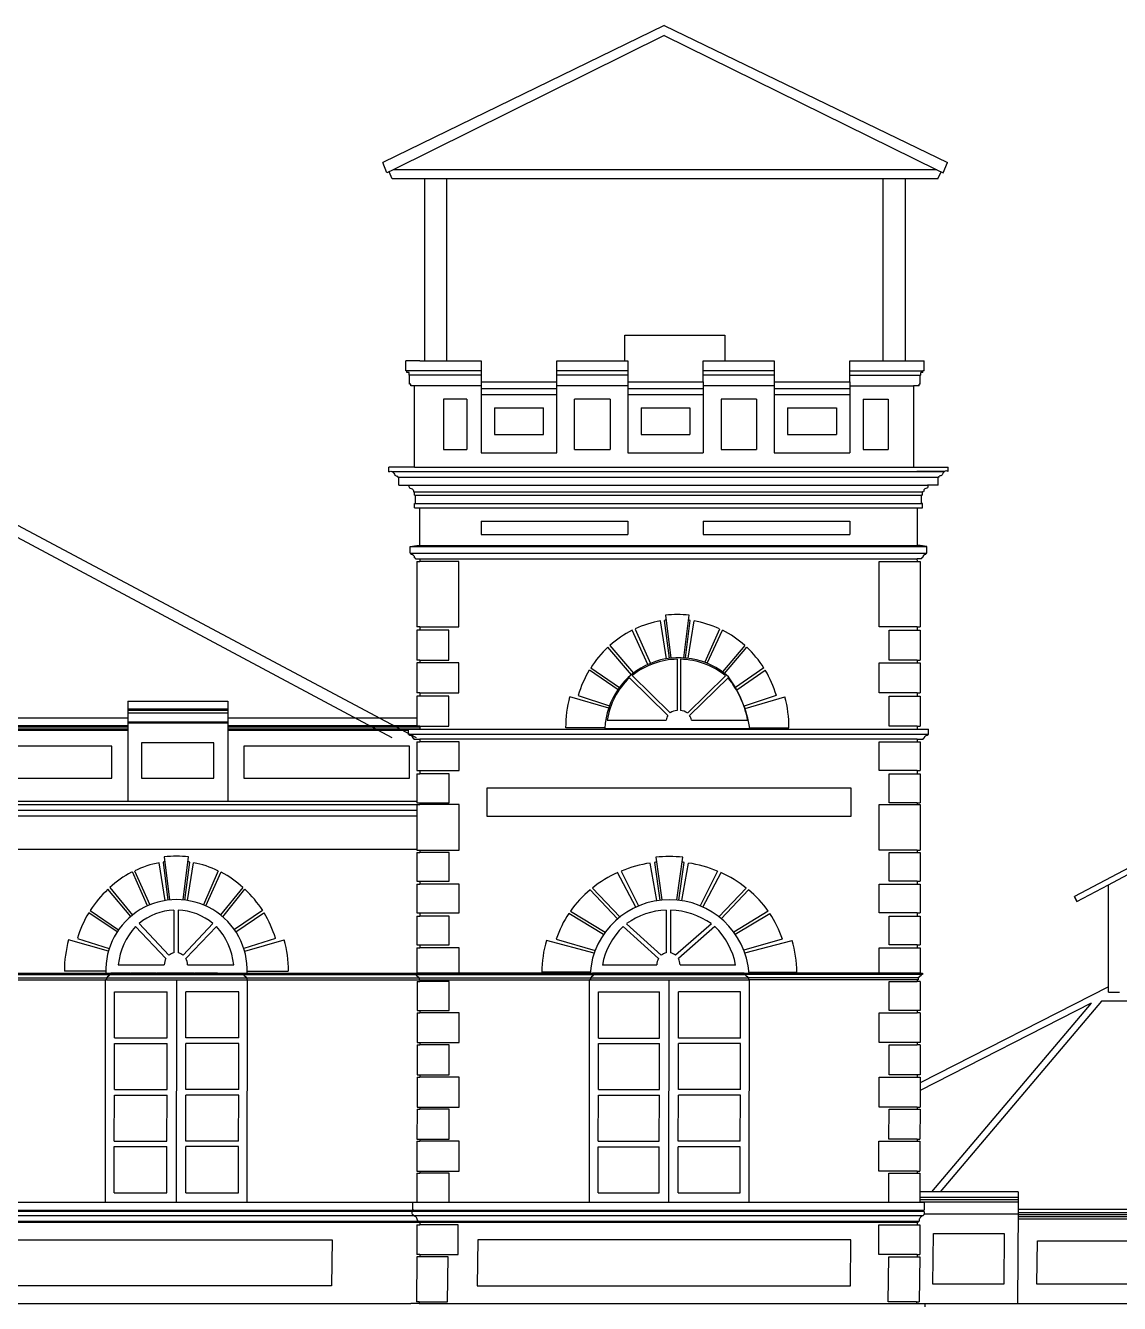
# Model space of a CAD drawing. Extents: x -43 to 90, y 6 to 81.
# Drawn here: x 61.52 to 71.37, y 67.62 to 79.13 of the extents above; entities that cross this region are included whole.
import ezdxf

# ---------------------------------------------------------------- set-up
doc = ezdxf.new("R2010")
doc.units = 0
doc.header["$LTSCALE"] = 0.1
doc.header["$MEASUREMENT"] = 0
doc.layers.add('visto', color=9, linetype='CONTINUOUS')

msp = doc.modelspace()

# ---------------------------------------------------------------- linework, layer by layer
at = {"layer": 'visto'}
for p, q in [((67.272, 79.134), (64.737, 77.9)), ((67.272, 79.134), (69.822, 77.9)), ((67.272, 79.045), (64.831, 77.834)), ((67.272, 79.045), (69.727, 77.834)), ((64.774, 77.808), (64.737, 77.9)), ((64.831, 77.834), (64.774, 77.808)), ((69.727, 77.834), (64.831, 77.834)), ((69.727, 77.834), (69.785, 77.808)), ((69.785, 77.808), (69.822, 77.9)), ((64.822, 77.754), (64.794, 77.817)), ((69.736, 77.754), (64.822, 77.754)), ((65.113, 77.754), (65.113, 76.114)), ((65.313, 76.114), (65.313, 77.754)), ((69.244, 76.114), (69.244, 77.754)), ((69.444, 76.114), (69.444, 77.754)), ((69.736, 77.754), (69.765, 77.817)), ((66.917, 76.114), (66.917, 76.346)), ((66.917, 76.346), (67.816, 76.346)), ((67.816, 76.346), (67.816, 76.114)), ((64.943, 76.024), (64.943, 76.114)), ((65.071, 76.114), (64.943, 76.114)), ((65.071, 76.114), (65.623, 76.114)), ((65.623, 76.114), (65.623, 75.924)), ((66.303, 75.924), (66.303, 76.114)), ((66.303, 76.114), (66.943, 76.114)), ((66.943, 76.114), (66.943, 75.924)), ((67.623, 75.924), (67.623, 76.114)), ((67.623, 76.114), (68.263, 76.114)), ((68.263, 76.114), (68.263, 75.924)), ((68.943, 75.924), (68.943, 76.114)), ((68.943, 76.114), (69.523, 76.114)), ((69.523, 76.114), (69.612, 76.114)), ((69.612, 76.024), (69.612, 76.114)), ((64.953, 76.024), (64.943, 76.024)), ((64.953, 76.009), (64.953, 76.024)), ((65.623, 76.024), (64.953, 76.024)), ((64.973, 76.009), (64.953, 76.009)), ((64.973, 75.984), (64.973, 76.009)), ((66.943, 76.024), (66.303, 76.024)), ((68.263, 76.024), (67.623, 76.024)), ((68.943, 76.024), (69.602, 76.024)), ((69.582, 75.984), (69.582, 76.009)), ((69.602, 76.009), (69.582, 76.009)), ((69.602, 76.009), (69.602, 76.024)), ((69.612, 76.024), (69.602, 76.024)), ((64.978, 75.984), (64.973, 75.984)), ((64.978, 75.904), (64.978, 75.984)), ((65.623, 75.984), (64.978, 75.984)), ((64.988, 75.904), (64.978, 75.904)), ((64.988, 75.889), (64.988, 75.904)), ((65.021, 75.889), (64.988, 75.889)), ((65.623, 75.889), (65.021, 75.889)), ((65.623, 75.924), (65.623, 75.284)), ((65.623, 75.924), (66.303, 75.924)), ((66.943, 75.984), (66.303, 75.984)), ((66.303, 75.284), (66.303, 75.924)), ((66.943, 75.889), (66.303, 75.889)), ((66.943, 75.924), (66.943, 75.284)), ((66.943, 75.924), (67.623, 75.924)), ((68.263, 75.984), (67.623, 75.984)), ((67.623, 75.924), (67.623, 75.284)), ((68.263, 75.889), (67.623, 75.889)), ((68.263, 75.924), (68.943, 75.924)), ((68.263, 75.924), (68.263, 75.284)), ((68.943, 75.984), (69.577, 75.984)), ((68.943, 75.924), (68.943, 75.284)), ((68.943, 75.889), (69.518, 75.889)), ((69.567, 75.889), (69.518, 75.889)), ((69.567, 75.889), (69.567, 75.904)), ((69.577, 75.904), (69.567, 75.904)), ((69.577, 75.904), (69.577, 75.984)), ((69.582, 75.984), (69.577, 75.984)), ((65.493, 75.769), (65.284, 75.769)), ((65.284, 75.769), (65.284, 75.314)), ((65.493, 75.769), (65.493, 75.314)), ((65.623, 75.864), (66.303, 75.864)), ((65.623, 75.809), (66.303, 75.809)), ((66.463, 75.314), (66.463, 75.769)), ((66.783, 75.769), (66.463, 75.769)), ((66.783, 75.769), (66.783, 75.314)), ((66.943, 75.864), (67.623, 75.864)), ((66.943, 75.809), (67.623, 75.809)), ((68.103, 75.769), (67.783, 75.769)), ((67.783, 75.769), (67.783, 75.314)), ((68.103, 75.769), (68.103, 75.314)), ((68.263, 75.864), (68.943, 75.864)), ((68.263, 75.809), (68.943, 75.809)), ((69.063, 75.769), (69.287, 75.769)), ((69.063, 75.769), (69.063, 75.314)), ((69.287, 75.769), (69.287, 75.314)), ((65.743, 75.689), (65.743, 75.449)), ((65.743, 75.689), (66.183, 75.689)), ((66.183, 75.449), (66.183, 75.689)), ((67.063, 75.689), (67.063, 75.449)), ((67.063, 75.689), (67.503, 75.689)), ((67.503, 75.689), (67.503, 75.449)), ((68.383, 75.689), (68.383, 75.449)), ((68.383, 75.689), (68.823, 75.689)), ((68.823, 75.689), (68.823, 75.449)), ((65.743, 75.449), (66.183, 75.449)), ((67.063, 75.449), (67.503, 75.449)), ((68.383, 75.449), (68.823, 75.449)), ((65.284, 75.314), (65.493, 75.314)), ((66.463, 75.314), (66.783, 75.314)), ((67.783, 75.314), (68.103, 75.314)), ((69.063, 75.314), (69.287, 75.314)), ((65.623, 75.284), (66.303, 75.284)), ((66.943, 75.284), (67.623, 75.284)), ((68.263, 75.284), (68.943, 75.284)), ((60.609, 75.078), (65.038, 72.72)), ((65.021, 75.156), (64.791, 75.156)), ((64.822, 75.116), (69.795, 75.116)), ((65.021, 75.156), (69.518, 75.156)), ((69.518, 75.156), (69.828, 75.156)), ((69.795, 75.116), (69.548, 75.116)), ((60.609, 74.966), (64.818, 72.72)), ((64.871, 75.064), (64.881, 75.064)), ((64.881, 75.064), (69.738, 75.064)), ((64.881, 74.994), (64.978, 74.994)), ((64.978, 74.994), (69.642, 74.994)), ((69.738, 74.994), (69.642, 74.994)), ((69.748, 75.064), (69.738, 75.064)), ((65.012, 74.934), (65.022, 74.934)), ((65.022, 74.934), (69.598, 74.934)), ((65.022, 74.904), (65.032, 74.904)), ((65.032, 74.904), (69.588, 74.904)), ((69.598, 74.904), (69.588, 74.904)), ((69.608, 74.934), (69.598, 74.934)), ((65.022, 74.829), (65.032, 74.829)), ((65.022, 74.789), (65.071, 74.789)), ((65.032, 74.829), (69.588, 74.829)), ((65.071, 74.789), (69.549, 74.789)), ((69.549, 74.789), (69.598, 74.789)), ((69.598, 74.829), (69.588, 74.829)), ((65.623, 74.669), (66.943, 74.669)), ((65.623, 74.669), (65.623, 74.549)), ((66.943, 74.669), (66.943, 74.549)), ((67.623, 74.669), (68.943, 74.669)), ((67.623, 74.669), (67.623, 74.549)), ((68.943, 74.669), (68.943, 74.549)), ((65.623, 74.549), (66.943, 74.549)), ((67.623, 74.549), (68.943, 74.549)), ((64.982, 74.439), (65.042, 74.449)), ((64.982, 74.439), (69.637, 74.439)), ((65.042, 74.449), (65.071, 74.449)), ((65.071, 74.449), (69.549, 74.449)), ((69.577, 74.449), (69.549, 74.449)), ((69.637, 74.439), (69.577, 74.449)), ((64.982, 74.379), (64.992, 74.379)), ((64.992, 74.379), (69.637, 74.379)), ((65.032, 74.329), (65.071, 74.329)), ((65.043, 74.304), (65.043, 73.717)), ((65.043, 74.304), (65.071, 74.304)), ((65.071, 74.329), (65.071, 74.304)), ((65.071, 74.329), (69.549, 74.329)), ((65.422, 74.304), (65.071, 74.304)), ((65.422, 73.717), (65.422, 74.304)), ((69.206, 73.717), (69.206, 74.304)), ((69.206, 74.304), (69.549, 74.304)), ((69.587, 74.329), (69.549, 74.329)), ((69.549, 74.304), (69.576, 74.304)), ((69.576, 74.304), (69.576, 73.717)), ((67.283, 73.821), (67.331, 73.434)), ((67.448, 73.437), (67.496, 73.821)), ((65.071, 73.717), (65.043, 73.717)), ((65.071, 73.717), (65.071, 73.687)), ((65.071, 73.717), (65.422, 73.717)), ((67.01, 73.697), (67.147, 73.387)), ((67.292, 73.429), (67.238, 73.77)), ((67.272, 73.775), (67.315, 73.433)), ((67.464, 73.436), (67.506, 73.775)), ((67.487, 73.433), (67.54, 73.77)), ((67.769, 73.697), (67.636, 73.397)), ((69.549, 73.717), (69.206, 73.717)), ((69.549, 73.717), (69.576, 73.717)), ((65.043, 73.687), (65.043, 73.417)), ((65.071, 73.687), (65.043, 73.687)), ((65.332, 73.687), (65.071, 73.687)), ((65.332, 73.417), (65.332, 73.687)), ((67.125, 73.378), (66.981, 73.687)), ((67.658, 73.388), (67.797, 73.687)), ((69.296, 73.417), (69.296, 73.687)), ((69.296, 73.687), (69.549, 73.687)), ((69.549, 73.687), (69.576, 73.687)), ((69.576, 73.687), (69.576, 73.417)), ((66.975, 73.283), (66.764, 73.534)), ((66.782, 73.549), (66.994, 73.298)), ((67.996, 73.549), (67.795, 73.311)), ((67.815, 73.296), (68.014, 73.534)), ((65.071, 73.417), (65.043, 73.417)), ((65.043, 73.392), (65.043, 73.122)), ((65.071, 73.392), (65.043, 73.392)), ((65.071, 73.417), (65.071, 73.392)), ((65.071, 73.417), (65.332, 73.417)), ((65.422, 73.392), (65.071, 73.392)), ((65.422, 73.122), (65.422, 73.392)), ((66.609, 73.346), (66.868, 73.169)), ((67.388, 73.425), (67.387, 72.964)), ((67.418, 73.425), (67.417, 72.964)), ((68.169, 73.346), (67.913, 73.171)), ((69.206, 73.122), (69.206, 73.392)), ((69.206, 73.392), (69.549, 73.392)), ((69.549, 73.417), (69.296, 73.417)), ((69.549, 73.417), (69.576, 73.417)), ((69.549, 73.392), (69.576, 73.392)), ((69.576, 73.392), (69.576, 73.122)), ((66.855, 73.15), (66.597, 73.325)), ((66.958, 73.258), (67.305, 72.918)), ((66.982, 73.277), (67.325, 72.941)), ((67.824, 73.276), (67.48, 72.94)), ((67.847, 73.257), (67.5, 72.918)), ((67.924, 73.15), (68.182, 73.325)), ((74.702, 73.265), (70.966, 71.287)), ((65.071, 73.122), (65.043, 73.122)), ((65.071, 73.122), (65.071, 73.092)), ((65.071, 73.122), (65.422, 73.122)), ((69.549, 73.122), (69.206, 73.122)), ((69.549, 73.122), (69.576, 73.122)), ((71.272, 71.393), (74.702, 73.214)), ((62.439, 73.047), (63.339, 73.047)), ((62.439, 73.047), (62.439, 72.897)), ((63.339, 73.047), (63.339, 72.897)), ((65.043, 73.092), (65.043, 72.822)), ((65.071, 73.092), (65.043, 73.092)), ((65.332, 73.092), (65.071, 73.092)), ((65.332, 72.822), (65.332, 73.092)), ((66.771, 72.983), (66.42, 73.087)), ((66.497, 73.099), (66.779, 73.006)), ((68.281, 73.099), (67.991, 73.003)), ((67.999, 72.98), (68.359, 73.087)), ((69.296, 72.822), (69.296, 73.092)), ((69.296, 73.092), (69.549, 73.092)), ((69.549, 73.092), (69.576, 73.092)), ((69.576, 73.092), (69.576, 72.822)), ((60.831, 72.897), (62.439, 72.897)), ((62.439, 72.977), (63.339, 72.977)), ((62.439, 72.967), (63.339, 72.967)), ((62.439, 72.942), (63.339, 72.942)), ((62.439, 72.897), (62.439, 72.142)), ((62.439, 72.897), (62.439, 72.142)), ((63.339, 72.897), (65.043, 72.897)), ((63.339, 72.897), (63.339, 72.142)), ((60.831, 72.827), (62.439, 72.827)), ((60.831, 72.817), (62.439, 72.817)), ((60.831, 72.797), (62.439, 72.797)), ((60.831, 72.787), (62.439, 72.787)), ((62.439, 72.862), (63.339, 72.862)), ((62.439, 72.852), (63.339, 72.852)), ((63.339, 72.827), (65.043, 72.827)), ((63.339, 72.817), (65.071, 72.817)), ((63.339, 72.797), (65.071, 72.797)), ((63.339, 72.787), (64.967, 72.787)), ((64.967, 72.796), (65.071, 72.796)), ((65.071, 72.822), (65.043, 72.822)), ((65.071, 72.822), (65.071, 72.796)), ((65.071, 72.822), (65.332, 72.822)), ((65.071, 72.796), (69.549, 72.796)), ((66.738, 72.807), (66.384, 72.807)), ((66.737, 72.801), (68.044, 72.801)), ((66.756, 72.876), (67.288, 72.875)), ((67.516, 72.875), (68.023, 72.875)), ((68.043, 72.807), (68.395, 72.807)), ((69.549, 72.822), (69.296, 72.822)), ((69.549, 72.822), (69.576, 72.822)), ((69.549, 72.796), (69.653, 72.796)), ((69.643, 72.748), (64.967, 72.748)), ((65.017, 72.705), (65.071, 72.705)), ((65.044, 72.681), (65.044, 72.421)), ((65.044, 72.681), (65.071, 72.681)), ((65.071, 72.705), (65.071, 72.681)), ((69.549, 72.705), (65.071, 72.705)), ((65.423, 72.681), (65.071, 72.681)), ((65.423, 72.421), (65.423, 72.681)), ((69.549, 72.705), (69.603, 72.705)), ((69.549, 72.681), (69.576, 72.681)), ((69.643, 72.748), (69.653, 72.748)), ((65.044, 72.421), (65.071, 72.421)), ((65.044, 72.391), (65.044, 72.131)), ((65.044, 72.391), (65.071, 72.391)), ((65.071, 72.421), (65.071, 72.391)), ((65.071, 72.421), (65.423, 72.421)), ((65.333, 72.391), (65.071, 72.391)), ((65.333, 72.131), (65.333, 72.391)), ((69.551, 72.421), (69.551, 72.391)), ((69.551, 72.421), (69.576, 72.421)), ((69.551, 72.391), (69.576, 72.391)), ((65.044, 72.142), (50.532, 72.142)), ((65.044, 72.112), (50.532, 72.112)), ((65.044, 72.131), (65.071, 72.131)), ((65.044, 72.116), (65.044, 71.704)), ((65.044, 72.116), (65.071, 72.116)), ((65.071, 72.131), (65.071, 72.116)), ((65.071, 72.131), (65.333, 72.131)), ((65.423, 72.116), (65.071, 72.116)), ((65.423, 71.704), (65.423, 72.116)), ((69.551, 72.131), (69.551, 72.116)), ((69.551, 72.131), (69.576, 72.131)), ((69.551, 72.116), (69.576, 72.116)), ((65.044, 72.062), (50.532, 72.062)), ((65.044, 72.012), (50.532, 72.012)), ((65.044, 71.71), (50.532, 71.71)), ((62.767, 71.643), (62.816, 71.256)), ((62.937, 71.257), (62.986, 71.643)), ((65.044, 71.704), (65.071, 71.704)), ((65.044, 71.684), (65.044, 71.424)), ((65.044, 71.684), (65.071, 71.684)), ((65.071, 71.704), (65.071, 71.684)), ((65.071, 71.704), (65.423, 71.704)), ((65.333, 71.684), (65.071, 71.684)), ((65.333, 71.424), (65.333, 71.684)), ((67.196, 71.641), (67.25, 71.256)), ((67.385, 71.256), (67.439, 71.641)), ((69.551, 71.704), (69.551, 71.684)), ((69.551, 71.704), (69.576, 71.704)), ((69.551, 71.684), (69.576, 71.684)), ((62.616, 71.203), (62.482, 71.508)), ((62.501, 71.518), (62.638, 71.212)), ((62.775, 71.251), (62.721, 71.591)), ((62.757, 71.597), (62.8, 71.255)), ((62.954, 71.255), (62.997, 71.597)), ((62.978, 71.252), (63.032, 71.591)), ((63.252, 71.518), (63.12, 71.212)), ((63.142, 71.202), (63.281, 71.508)), ((67.015, 71.191), (66.851, 71.504)), ((66.884, 71.514), (67.039, 71.202)), ((67.204, 71.25), (67.145, 71.588)), ((67.184, 71.594), (67.231, 71.254)), ((67.403, 71.254), (67.45, 71.594)), ((67.43, 71.25), (67.489, 71.588)), ((67.75, 71.514), (67.596, 71.203)), ((67.62, 71.192), (67.783, 71.504)), ((65.044, 71.424), (65.071, 71.424)), ((65.044, 71.399), (65.044, 71.139)), ((65.044, 71.399), (65.071, 71.399)), ((65.071, 71.424), (65.071, 71.399)), ((65.071, 71.424), (65.333, 71.424)), ((65.423, 71.399), (65.071, 71.399)), ((65.423, 71.139), (65.423, 71.399)), ((69.551, 71.424), (69.551, 71.399)), ((69.551, 71.424), (69.576, 71.424)), ((69.551, 71.399), (69.576, 71.399)), ((70.987, 71.242), (71.272, 71.393)), ((71.272, 70.424), (71.272, 71.393)), ((62.466, 71.108), (62.259, 71.352)), ((62.277, 71.368), (62.48, 71.12)), ((63.476, 71.368), (63.274, 71.121)), ((63.294, 71.105), (63.494, 71.352)), ((66.85, 71.085), (66.604, 71.348)), ((66.624, 71.363), (66.871, 71.103)), ((68.01, 71.363), (67.764, 71.104)), ((67.785, 71.087), (68.03, 71.348)), ((70.987, 71.242), (70.966, 71.287)), ((70.966, 71.287), (70.987, 71.242)), ((70.966, 71.287), (70.987, 71.242)), ((62.1, 71.161), (62.356, 70.988)), ((62.853, 71.164), (62.853, 70.778)), ((62.893, 71.164), (62.893, 70.778)), ((63.653, 71.161), (63.399, 70.989)), ((66.427, 71.156), (66.739, 70.965)), ((67.289, 71.164), (67.289, 70.778)), ((67.329, 71.164), (67.329, 70.778)), ((68.207, 71.156), (67.897, 70.966)), ((62.343, 70.968), (62.087, 71.14)), ((62.541, 71.043), (62.81, 70.759)), ((63.205, 71.043), (62.937, 70.759)), ((63.412, 70.97), (63.666, 71.14)), ((65.044, 71.139), (65.071, 71.139)), ((65.044, 71.11), (65.044, 70.85)), ((65.044, 71.11), (65.071, 71.11)), ((65.071, 71.139), (65.071, 71.11)), ((65.071, 71.139), (65.423, 71.139)), ((65.333, 71.11), (65.071, 71.11)), ((65.333, 70.85), (65.333, 71.11)), ((66.725, 70.945), (66.413, 71.135)), ((66.932, 71.042), (67.245, 70.758)), ((67.696, 71.042), (67.372, 70.758)), ((67.911, 70.947), (68.222, 71.135)), ((69.551, 71.139), (69.551, 71.11)), ((69.551, 71.139), (69.576, 71.139)), ((69.551, 71.11), (69.576, 71.11)), ((62.509, 71.018), (62.783, 70.729)), ((63.237, 71.018), (62.963, 70.729)), ((66.9, 71.017), (67.219, 70.728)), ((67.727, 71.017), (67.399, 70.728)), ((62.264, 70.793), (61.905, 70.898)), ((61.985, 70.91), (62.272, 70.817)), ((63.769, 70.91), (63.484, 70.818)), ((63.492, 70.794), (63.848, 70.898)), ((65.044, 70.85), (65.071, 70.85)), ((65.044, 70.825), (65.044, 70.595)), ((65.044, 70.825), (65.071, 70.825)), ((65.071, 70.85), (65.071, 70.825)), ((65.071, 70.85), (65.333, 70.85)), ((65.423, 70.825), (65.071, 70.825)), ((65.423, 70.595), (65.423, 70.825)), ((66.64, 70.777), (66.211, 70.892)), ((66.299, 70.904), (66.649, 70.801)), ((68.335, 70.904), (67.988, 70.802)), ((67.997, 70.778), (68.424, 70.892)), ((69.206, 70.595), (69.206, 70.825)), ((69.206, 70.825), (69.551, 70.825)), ((69.551, 70.85), (69.551, 70.825)), ((69.551, 70.85), (69.576, 70.85)), ((69.551, 70.825), (69.576, 70.825)), ((69.576, 70.825), (69.576, 70.595)), ((60.912, 70.583), (62.274, 70.583)), ((60.944, 70.595), (62.242, 70.595)), ((62.241, 70.614), (61.868, 70.614)), ((62.242, 70.595), (62.286, 70.595)), ((62.459, 70.595), (62.286, 70.595)), ((62.286, 70.595), (63.515, 70.595)), ((62.286, 70.583), (63.471, 70.583)), ((62.353, 70.67), (62.768, 70.67)), ((62.694, 70.595), (62.466, 70.595)), ((63.04, 70.595), (62.701, 70.595)), ((62.978, 70.67), (63.393, 70.67)), ((63.246, 70.595), (63.047, 70.595)), ((63.483, 70.583), (65.024, 70.583)), ((63.515, 70.614), (63.885, 70.614)), ((63.515, 70.595), (65.024, 70.595)), ((65.024, 70.595), (65.044, 70.595)), ((65.036, 70.583), (66.634, 70.583)), ((65.044, 70.595), (65.423, 70.595)), ((66.602, 70.595), (65.044, 70.595)), ((65.044, 70.595), (66.602, 70.595)), ((66.602, 70.595), (65.071, 70.595)), ((65.334, 70.595), (66.602, 70.595)), ((66.603, 70.606), (66.169, 70.606)), ((66.602, 70.595), (66.602, 70.595)), ((66.602, 70.595), (68.035, 70.595)), ((67.991, 70.595), (66.624, 70.595)), ((66.839, 70.595), (66.624, 70.595)), ((66.624, 70.595), (67.991, 70.595)), ((66.624, 70.595), (66.624, 70.595)), ((66.624, 70.595), (66.646, 70.595)), ((66.646, 70.583), (67.991, 70.583)), ((66.714, 70.67), (67.204, 70.67)), ((67.129, 70.595), (66.846, 70.595)), ((67.476, 70.595), (67.136, 70.595)), ((67.414, 70.67), (67.914, 70.67)), ((67.737, 70.595), (67.483, 70.595)), ((67.991, 70.595), (67.744, 70.595)), ((69.586, 70.583), (68.003, 70.583)), ((68.034, 70.606), (68.465, 70.606)), ((69.576, 70.595), (68.035, 70.595)), ((68.077, 70.595), (68.035, 70.595)), ((68.035, 70.595), (69.556, 70.595)), ((68.035, 70.595), (69.576, 70.595)), ((69.576, 70.595), (69.206, 70.595)), ((69.576, 70.595), (69.598, 70.595)), ((60.94, 70.555), (62.239, 70.555)), ((60.947, 70.535), (62.239, 70.535)), ((62.237, 68.533), (62.239, 70.535)), ((62.239, 70.555), (63.504, 70.555)), ((62.246, 70.535), (63.518, 70.535)), ((62.878, 70.535), (62.876, 68.533)), ((63.511, 70.555), (65.057, 70.555)), ((63.515, 68.533), (63.518, 70.535)), ((63.518, 70.535), (65.064, 70.535)), ((65.047, 70.52), (65.047, 70.26)), ((65.047, 70.52), (65.071, 70.52)), ((65.064, 70.555), (66.613, 70.555)), ((65.071, 70.535), (65.064, 70.535)), ((65.071, 70.535), (65.071, 70.52)), ((65.071, 70.535), (65.071, 70.535)), ((65.071, 70.535), (66.599, 70.535)), ((65.071, 70.535), (66.606, 70.535)), ((65.335, 70.52), (65.071, 70.52)), ((65.335, 70.26), (65.335, 70.52)), ((66.497, 70.535), (66.606, 70.535)), ((66.597, 68.532), (66.599, 70.535)), ((66.599, 70.555), (68.024, 70.555)), ((66.599, 70.535), (68.038, 70.535)), ((67.314, 70.535), (67.311, 68.532)), ((69.558, 70.555), (68.031, 70.555)), ((68.036, 68.532), (68.038, 70.535)), ((69.551, 70.535), (68.038, 70.535)), ((69.296, 70.26), (69.296, 70.52)), ((69.296, 70.52), (69.551, 70.52)), ((69.551, 70.535), (69.551, 70.52)), ((69.576, 70.52), (69.551, 70.52)), ((69.576, 70.52), (69.576, 70.26)), ((71.272, 70.472), (69.576, 69.608)), ((62.319, 70.013), (62.319, 70.428)), ((62.319, 70.428), (62.793, 70.428)), ((62.793, 70.013), (62.793, 70.428)), ((62.963, 70.013), (62.963, 70.428)), ((63.438, 70.428), (62.963, 70.428)), ((63.438, 70.013), (63.438, 70.428)), ((66.679, 70.012), (66.679, 70.427)), ((66.679, 70.427), (67.229, 70.427)), ((67.229, 70.012), (67.229, 70.427)), ((67.399, 70.012), (67.399, 70.427)), ((67.958, 70.427), (67.399, 70.427)), ((67.958, 70.012), (67.958, 70.427)), ((71.272, 70.424), (71.372, 70.424)), ((71.272, 70.424), (71.372, 70.424)), ((65.047, 70.26), (65.071, 70.26)), ((65.047, 70.24), (65.047, 69.97)), ((65.047, 70.24), (65.071, 70.24)), ((65.071, 70.26), (65.071, 70.24)), ((65.071, 70.26), (65.335, 70.26)), ((65.425, 70.24), (65.071, 70.24)), ((65.425, 69.97), (65.425, 70.24)), ((69.206, 69.97), (69.206, 70.24)), ((69.206, 70.24), (69.551, 70.24)), ((69.551, 70.26), (69.296, 70.26)), ((69.551, 70.26), (69.551, 70.24)), ((69.576, 70.26), (69.551, 70.26)), ((69.576, 70.24), (69.551, 70.24)), ((71.118, 70.327), (69.576, 69.54)), ((69.576, 70.24), (69.576, 69.97)), ((71.118, 70.327), (69.679, 68.625)), ((71.211, 70.344), (69.757, 68.625)), ((78.48, 70.344), (71.211, 70.344)), ((62.319, 70.013), (62.793, 70.013)), ((63.438, 70.013), (62.963, 70.013)), ((66.679, 70.012), (67.229, 70.012)), ((67.958, 70.012), (67.399, 70.012)), ((62.319, 69.548), (62.319, 69.963)), ((62.319, 69.963), (62.793, 69.963)), ((62.793, 69.548), (62.793, 69.963)), ((62.963, 69.548), (62.963, 69.963)), ((63.438, 69.963), (62.963, 69.963)), ((63.438, 69.548), (63.438, 69.963)), ((65.047, 69.97), (65.071, 69.97)), ((65.047, 69.95), (65.047, 69.68)), ((65.047, 69.95), (65.071, 69.95)), ((65.071, 69.97), (65.071, 69.95)), ((65.071, 69.97), (65.425, 69.97)), ((65.335, 69.95), (65.071, 69.95)), ((65.335, 69.68), (65.335, 69.95)), ((66.679, 69.547), (66.679, 69.962)), ((66.679, 69.962), (67.229, 69.962)), ((67.229, 69.547), (67.229, 69.962)), ((67.399, 69.547), (67.399, 69.962)), ((67.958, 69.962), (67.399, 69.962)), ((67.958, 69.547), (67.958, 69.962)), ((69.551, 69.97), (69.206, 69.97)), ((69.296, 69.68), (69.296, 69.95)), ((69.296, 69.95), (69.551, 69.95)), ((69.551, 69.97), (69.551, 69.95)), ((69.576, 69.97), (69.551, 69.97)), ((69.576, 69.95), (69.551, 69.95)), ((69.576, 69.95), (69.576, 69.68)), ((65.047, 69.68), (65.071, 69.68)), ((65.047, 69.66), (65.047, 69.39)), ((65.047, 69.66), (65.071, 69.66)), ((65.071, 69.68), (65.071, 69.66)), ((65.071, 69.68), (65.335, 69.68)), ((65.425, 69.66), (65.071, 69.66)), ((65.425, 69.39), (65.425, 69.66)), ((69.206, 69.39), (69.206, 69.66)), ((69.206, 69.66), (69.551, 69.66)), ((69.551, 69.68), (69.296, 69.68)), ((69.551, 69.68), (69.551, 69.66)), ((69.576, 69.68), (69.551, 69.68)), ((69.551, 69.66), (69.576, 69.66)), ((69.576, 69.66), (69.576, 69.39)), ((62.319, 69.548), (62.793, 69.548)), ((63.438, 69.548), (62.963, 69.548)), ((66.679, 69.547), (67.229, 69.547)), ((67.958, 69.547), (67.399, 69.547)), ((62.317, 69.083), (62.319, 69.498)), ((62.319, 69.498), (62.793, 69.498)), ((62.791, 69.083), (62.793, 69.498)), ((62.961, 69.083), (62.963, 69.498)), ((63.438, 69.498), (62.963, 69.498)), ((63.435, 69.083), (63.438, 69.498)), ((66.677, 69.082), (66.679, 69.497)), ((66.679, 69.497), (67.229, 69.497)), ((67.226, 69.082), (67.229, 69.497)), ((67.396, 69.082), (67.399, 69.497)), ((67.958, 69.497), (67.399, 69.497)), ((67.956, 69.082), (67.958, 69.497)), ((65.047, 69.37), (65.044, 69.1)), ((65.047, 69.39), (65.071, 69.39)), ((65.047, 69.37), (65.071, 69.37)), ((65.071, 69.39), (65.071, 69.37)), ((65.071, 69.39), (65.425, 69.39)), ((65.335, 69.37), (65.071, 69.37)), ((65.333, 69.1), (65.335, 69.37)), ((69.551, 69.39), (69.206, 69.39)), ((69.293, 69.1), (69.296, 69.37)), ((69.296, 69.37), (69.551, 69.37)), ((69.551, 69.39), (69.551, 69.37)), ((69.551, 69.39), (69.576, 69.39)), ((69.551, 69.37), (69.576, 69.37)), ((69.576, 69.37), (69.573, 69.1)), ((65.044, 69.1), (65.069, 69.1)), ((65.069, 69.1), (65.333, 69.1)), ((65.069, 69.1), (65.069, 69.082)), ((69.549, 69.1), (69.293, 69.1)), ((69.549, 69.1), (69.549, 69.082)), ((69.549, 69.1), (69.573, 69.1)), ((62.317, 69.083), (62.791, 69.083)), ((62.317, 69.033), (62.791, 69.033)), ((62.317, 68.618), (62.317, 69.033)), ((62.791, 68.618), (62.791, 69.033)), ((63.435, 69.083), (62.961, 69.083)), ((63.435, 69.033), (62.961, 69.033)), ((62.961, 68.618), (62.961, 69.033)), ((63.435, 68.618), (63.435, 69.033)), ((65.044, 69.082), (65.044, 68.812)), ((65.044, 69.082), (65.069, 69.082)), ((65.423, 69.082), (65.069, 69.082)), ((65.423, 68.812), (65.423, 69.082)), ((66.677, 69.082), (67.226, 69.082)), ((66.677, 69.032), (67.226, 69.032)), ((66.677, 68.617), (66.677, 69.032)), ((67.226, 68.617), (67.226, 69.032)), ((67.956, 69.082), (67.396, 69.082)), ((67.956, 69.032), (67.396, 69.032)), ((67.396, 68.617), (67.396, 69.032)), ((67.956, 68.617), (67.956, 69.032)), ((69.203, 68.812), (69.203, 69.082)), ((69.203, 69.082), (69.549, 69.082)), ((69.549, 69.082), (69.573, 69.082)), ((69.573, 69.082), (69.573, 68.812)), ((65.044, 68.812), (65.044, 68.812)), ((65.044, 68.812), (65.069, 68.812)), ((65.044, 68.794), (65.044, 68.532)), ((65.044, 68.794), (65.069, 68.794)), ((65.069, 68.812), (65.423, 68.812)), ((65.069, 68.812), (65.069, 68.794)), ((65.333, 68.794), (65.069, 68.794)), ((65.333, 68.532), (65.333, 68.794)), ((69.549, 68.812), (69.203, 68.812)), ((69.293, 68.532), (69.293, 68.794)), ((69.293, 68.794), (69.549, 68.794)), ((69.549, 68.812), (69.549, 68.794)), ((69.549, 68.812), (69.573, 68.812)), ((69.549, 68.794), (69.573, 68.794)), ((69.573, 68.794), (69.573, 68.532)), ((70.459, 68.625), (69.573, 68.625)), ((70.459, 68.625), (70.459, 68.47)), ((50.571, 68.532), (65.004, 68.532)), ((62.227, 68.533), (63.525, 68.533)), ((62.317, 68.618), (62.791, 68.618)), ((62.961, 68.618), (63.435, 68.618)), ((65.004, 68.532), (65.004, 68.462)), ((65.004, 68.532), (65.044, 68.532)), ((65.044, 68.532), (65.333, 68.532)), ((65.044, 68.532), (69.573, 68.532)), ((66.587, 68.532), (68.046, 68.532)), ((66.677, 68.617), (67.226, 68.617)), ((67.396, 68.617), (67.956, 68.617)), ((70.459, 68.575), (69.573, 68.575)), ((70.459, 68.555), (69.573, 68.555)), ((70.459, 68.533), (69.573, 68.533)), ((69.573, 68.532), (69.614, 68.532)), ((69.614, 68.532), (69.614, 68.462)), ((45.819, 68.462), (69.608, 68.462)), ((45.819, 68.452), (69.608, 68.452)), ((45.826, 68.412), (69.601, 68.412)), ((65.01, 68.452), (69.608, 68.452)), ((65.016, 68.412), (69.601, 68.412)), ((70.459, 68.425), (69.614, 68.425)), ((70.459, 68.47), (70.454, 67.62)), ((70.459, 68.47), (71.859, 68.47)), ((70.459, 68.44), (71.859, 68.44)), ((71.859, 68.42), (70.459, 68.42)), ((71.859, 68.4), (70.459, 68.4)), ((45.868, 68.362), (65.049, 68.362)), ((45.868, 68.352), (65.059, 68.352)), ((65.044, 68.33), (65.044, 68.06)), ((65.044, 68.33), (65.069, 68.33)), ((65.059, 68.362), (65.049, 68.362)), ((65.059, 68.362), (69.559, 68.362)), ((65.059, 68.362), (65.059, 68.352)), ((65.059, 68.352), (69.549, 68.352)), ((65.069, 68.352), (65.059, 68.352)), ((65.069, 68.352), (65.069, 68.33)), ((65.414, 68.33), (65.069, 68.33)), ((65.414, 68.06), (65.414, 68.33)), ((69.203, 68.06), (69.203, 68.33)), ((69.203, 68.33), (69.549, 68.33)), ((69.549, 68.352), (69.549, 68.33)), ((69.549, 68.352), (69.559, 68.352)), ((69.549, 68.33), (69.573, 68.33)), ((69.559, 68.362), (69.559, 68.352)), ((69.559, 68.362), (69.569, 68.362)), ((69.573, 68.33), (69.573, 68.06)), ((71.859, 68.38), (70.459, 68.38)), ((65.069, 68.06), (65.044, 68.06)), ((65.069, 68.06), (65.069, 68.041)), ((65.069, 68.06), (65.414, 68.06)), ((69.549, 68.06), (69.203, 68.06)), ((69.549, 68.06), (69.549, 68.041)), ((69.549, 68.06), (69.549, 68.041)), ((69.549, 68.06), (69.573, 68.06)), ((65.044, 68.041), (65.039, 67.636)), ((65.069, 68.041), (65.044, 68.041)), ((65.324, 68.041), (65.069, 68.041)), ((65.319, 67.636), (65.324, 68.041)), ((69.288, 67.636), (69.293, 68.041)), ((69.293, 68.041), (69.549, 68.041)), ((69.549, 68.041), (69.573, 68.041)), ((69.573, 68.041), (69.568, 67.636)), ((50.576, 67.62), (64.988, 67.62)), ((65.063, 67.62), (64.988, 67.62)), ((65.063, 67.636), (65.039, 67.636)), ((65.063, 67.636), (65.063, 67.62)), ((65.063, 67.636), (65.319, 67.636)), ((65.063, 67.62), (69.544, 67.62)), ((69.544, 67.636), (69.288, 67.636)), ((69.544, 67.636), (69.544, 67.62)), ((69.544, 67.636), (69.568, 67.636)), ((69.544, 67.62), (69.619, 67.62)), ((69.544, 67.62), (69.619, 67.62)), ((69.619, 67.62), (69.619, 67.59)), ((69.619, 67.62), (84.337, 67.62))]:
    msp.add_line(p, q, dxfattribs=at)
for points in [[(65.021, 75.154), (65.021, 75.889)], [(69.518, 75.889), (69.518, 75.156)], [(64.791, 75.114), (64.791, 75.156)], [(64.871, 75.064), (64.871, 75.074)], [(69.748, 75.064), (69.748, 75.074)], [(69.828, 75.116), (69.828, 75.156)], [(64.881, 74.994), (64.881, 75.064)], [(69.738, 74.994), (69.738, 75.064)], [(65.022, 74.904), (65.022, 74.934)], [(65.032, 74.829), (65.032, 74.904)], [(69.588, 74.829), (69.588, 74.904)], [(69.598, 74.904), (69.598, 74.934)], [(65.022, 74.789), (65.022, 74.829)], [(65.071, 74.449), (65.071, 74.789)], [(69.549, 74.789), (69.549, 74.449)], [(69.598, 74.789), (69.598, 74.829)], [(64.982, 74.379), (64.982, 74.439)], [(69.637, 74.379), (69.637, 74.439)], [(64.992, 74.369), (64.992, 74.379)], [(69.548, 74.329), (69.549, 74.304)], [(69.627, 74.369), (69.627, 74.379)], [(69.549, 73.717), (69.549, 73.687)], [(69.549, 73.417), (69.549, 73.392)], [(69.549, 73.122), (69.549, 73.092)], [(64.967, 72.748), (64.967, 72.796)], [(69.549, 72.822), (69.549, 72.796)], [(69.653, 72.748), (69.653, 72.796)], [(64.977, 72.738), (64.977, 72.748)], [(69.551, 72.421), (69.206, 72.421), (69.206, 72.681), (69.549, 72.681)], [(69.549, 72.705), (69.549, 72.681)], [(69.576, 72.681), (69.576, 72.421)], [(69.643, 72.738), (69.643, 72.748)], [(69.551, 72.131), (69.296, 72.131), (69.296, 72.391), (69.551, 72.391)], [(69.576, 72.391), (69.576, 72.131)], [(69.551, 71.704), (69.206, 71.704), (69.206, 72.116), (69.551, 72.116)], [(69.576, 72.116), (69.576, 71.704)], [(69.551, 71.424), (69.296, 71.424), (69.296, 71.684), (69.551, 71.684)], [(69.576, 71.684), (69.576, 71.424)], [(69.551, 71.139), (69.206, 71.139), (69.206, 71.399), (69.551, 71.399)], [(69.576, 71.399), (69.576, 71.139)], [(69.551, 70.85), (69.296, 70.85), (69.296, 71.11), (69.551, 71.11)], [(69.576, 71.11), (69.576, 70.85)], [(62.286, 70.595), (62.286, 70.583), (62.274, 70.583), (62.274, 70.576), (62.267, 70.576), (62.267, 70.569), (62.26, 70.569), (62.26, 70.562), (62.253, 70.562), (62.253, 70.555), (62.246, 70.555), (62.246, 70.535), (62.239, 70.535)], [(63.471, 70.595), (63.471, 70.583), (63.483, 70.583), (63.483, 70.576), (63.49, 70.576), (63.49, 70.569), (63.497, 70.569), (63.497, 70.562), (63.504, 70.562), (63.504, 70.555), (63.511, 70.555), (63.511, 70.535), (63.518, 70.535)], [(65.024, 70.595), (65.024, 70.583), (65.036, 70.583), (65.036, 70.576), (65.043, 70.576), (65.043, 70.569), (65.05, 70.569), (65.05, 70.562), (65.057, 70.562), (65.057, 70.555), (65.064, 70.555), (65.064, 70.535)], [(66.646, 70.595), (66.646, 70.583), (66.634, 70.583), (66.634, 70.576), (66.627, 70.576), (66.627, 70.569), (66.62, 70.569), (66.62, 70.562), (66.613, 70.562), (66.613, 70.555), (66.606, 70.555), (66.606, 70.535), (66.599, 70.535)], [(67.991, 70.595), (67.991, 70.583), (68.003, 70.583), (68.003, 70.576), (68.01, 70.576), (68.01, 70.569), (68.017, 70.569), (68.017, 70.562), (68.024, 70.562), (68.024, 70.555), (68.031, 70.555), (68.031, 70.535), (68.038, 70.535)], [(69.598, 70.595), (69.598, 70.583), (69.586, 70.583), (69.586, 70.576), (69.579, 70.576), (69.579, 70.569), (69.572, 70.569), (69.572, 70.562), (69.565, 70.562), (69.565, 70.555), (69.558, 70.555), (69.558, 70.535), (69.551, 70.535)]]:
    msp.add_lwpolyline(points, dxfattribs=at)
for points in [[(63.214, 72.672), (62.564, 72.672), (62.564, 72.352), (63.214, 72.352)], [(60.976, 72.352), (62.294, 72.352), (62.294, 72.642), (60.976, 72.642)], [(63.484, 72.352), (64.976, 72.352), (64.976, 72.642), (63.484, 72.642)], [(65.673, 72.012), (68.956, 72.012), (68.956, 72.262), (65.673, 72.262)], [(65.071, 70.535), (65.071, 70.535)], [(59.656, 68.193), (64.28, 68.193), (64.275, 67.779), (59.651, 67.779)], [(65.586, 67.778), (68.948, 67.778), (68.953, 68.192), (65.591, 68.192)], [(69.697, 68.25), (70.334, 68.25), (70.329, 67.795), (69.692, 67.795)], [(71.729, 67.795), (70.629, 67.795), (70.634, 68.185), (71.734, 68.185)]]:
    msp.add_lwpolyline(points, close=True, dxfattribs=at)
for centre, radius, start, end in [((64.992, 74.338), 0.031, 1.7687, 88.2313), ((65.023, 74.33), 0.00912, 354.1629, 95.8371), ((69.596, 74.33), 0.00912, 84.1629, 185.8371), ((69.628, 74.338), 0.031, 91.7687, 178.2313), ((67.403, 72.772), 0.667, 47.7554, 177.4859), ((67.402, 72.755), 0.67, 91.1959, 128.8367), ((67.402, 72.755), 0.67, 50.9937, 88.6329), ((67.415, 72.773), 0.666, 133.2514, 171.0917), ((67.147, 72.703), 0.893, 11.2752, 38.3467), ((66.969, 72.628), 1.088, 9.1679, 35.8644), ((67.392, 72.86), 0.105, 146.1827, 171.7051), ((67.404, 72.824), 0.141, 96.8127, 124.0759), ((67.4, 72.824), 0.141, 55.7818, 83.0491), ((67.412, 72.86), 0.105, 8.1316, 33.654), ((64.979, 72.709), 0.0287, 11.6989, 93.8263), ((65.008, 72.706), 0.00912, 354.1629, 95.8371), ((69.612, 72.706), 0.00912, 84.1629, 185.8371), ((69.641, 72.709), 0.0287, 86.1737, 168.3011), ((62.878, 70.622), 0.637, 357.5662, 182.4338), ((62.873, 70.653), 0.512, 92.1564, 130.3513), ((62.874, 70.653), 0.512, 49.6487, 87.8436), ((67.319, 70.54), 0.718, 4.3458, 175.6542), ((67.309, 70.519), 0.645, 91.7857, 125.7627), ((67.308, 70.487), 0.677, 55.1252, 88.2805), ((62.959, 70.607), 0.609, 137.5574, 173.9977), ((62.788, 70.607), 0.609, 6.0023, 42.4426), ((67.354, 70.55), 0.651, 134.1808, 169.415), ((67.274, 70.55), 0.651, 10.585, 45.8192), ((62.909, 70.666), 0.141, 153.3685, 178.046), ((62.873, 70.675), 0.105, 100.9806, 127.32), ((62.873, 70.675), 0.105, 52.68, 79.0194), ((62.837, 70.666), 0.141, 1.954, 26.6315), ((67.345, 70.665), 0.141, 153.3685, 178.046), ((67.309, 70.675), 0.105, 100.9806, 127.32), ((67.309, 70.675), 0.105, 52.68, 79.0194), ((67.273, 70.665), 0.141, 1.954, 26.6315), ((67.345, 70.665), 0.141, 180.0773, 180.0802), ((62.968, 70.53), 0.729, 179.5831, 179.627), ((62.963, 70.535), 0.724, 179.9927, 180.0369), ((67.329, 70.53), 0.729, 179.5831, 179.627), ((67.324, 70.535), 0.724, 179.9927, 180.0369)]:
    msp.add_arc(centre, radius, start, end, dxfattribs=at)
for centre, major_axis, ratio, start_param, end_param in [((67.389, 72.832), (0, 0.995), 0.9571, -0.111837, 0.111748), ((67.389, 72.82), (0, 0.963), 0.9571, 0.164465, 0.424305), ((67.389, 72.82), (0, 0.963), 0.9571, 0.109521, 0.126959), ((67.389, 72.82), (0, 0.963), 0.9571, -0.127042, -0.109603), ((67.389, 72.82), (0, 0.963), 0.9571, -0.424305, -0.164465), ((67.378, 72.829), (0, 0.951), 0.9571, 0.450239, 0.71312), ((67.401, 72.829), (0, 0.951), 0.9571, -0.71312, -0.450239), ((67.389, 72.807), (0, 0.977), 0.9571, 0.732152, 0.98699), ((67.389, 72.807), (0, 0.977), 0.9571, -0.98699, -0.732152), ((67.389, 72.807), (0, 0.977), 0.9571, 1.011875, 1.267649), ((67.389, 72.807), (0, 0.977), 0.9571, -1.267649, -1.011875), ((67.389, 72.807), (0, 1.051), 0.9571, 1.301587, 1.570796), ((67.389, 72.807), (0, 1.051), 0.9571, -1.570796, -1.301587), ((62.877, 70.639), (0, 1.011), 0.968991, -0.111837, 0.111748), ((67.317, 70.631), (1.087, 0), 0.93434, 1.458959, 1.682545), ((62.904, 70.649), (-0.314, 0.908), 0.947472, 0.140857, 0.403739), ((62.903, 70.632), (-0.212, 0.953), 0.916249, -0.03526, 0.22458), ((62.877, 70.627), (0, 0.978), 0.968991, 0.109521, 0.126959), ((62.877, 70.627), (0, 0.978), 0.968991, -0.127042, -0.109603), ((62.85, 70.632), (0.212, 0.953), 0.916249, -0.22458, 0.03526), ((62.849, 70.649), (0.314, 0.908), 0.947472, -0.403739, -0.140857), ((67.304, 70.629), (1.039, 0), 0.93434, 2.021035, 2.283917), ((67.317, 70.619), (1.052, 0), 0.93434, 1.735261, 1.995101), ((67.317, 70.619), (1.052, 0), 0.93434, 1.680317, 1.697756), ((67.317, 70.619), (1.052, 0), 0.93434, 1.443754, 1.461193), ((67.317, 70.619), (-1.052, 0), 0.93434, 4.288084, 4.547924), ((67.33, 70.629), (1.039, 0), 0.93434, 0.857676, 1.120558), ((62.902, 70.614), (0, 0.992), 0.968991, 0.732152, 0.98699), ((62.852, 70.614), (0, 0.992), 0.968991, -0.98699, -0.732152), ((67.317, 70.606), (1.067, 0), 0.93434, 2.302948, 2.557787), ((67.317, 70.606), (1.067, 0), 0.93434, 0.583806, 0.838644), ((62.902, 70.614), (0, 0.992), 0.968991, 1.011875, 1.267649), ((62.852, 70.614), (0, 0.992), 0.968991, -1.267649, -1.011875), ((67.317, 70.606), (-1.067, 0), 0.93434, -0.558922, -0.303147), ((67.317, 70.606), (1.067, 0), 0.93434, 0.303147, 0.558922), ((62.902, 70.614), (0, 1.067), 0.968991, 1.301587, 1.570796), ((62.852, 70.614), (0, 1.067), 0.968991, -1.570796, -1.301587), ((67.317, 70.606), (-1.148, 0), 0.93434, -0.26921, 0), ((67.317, 70.606), (1.148, 0), 0.93434, 0, 0.26921)]:
    msp.add_ellipse(centre, major_axis=major_axis, ratio=ratio, start_param=start_param, end_param=end_param, dxfattribs=at)
for points in [[(64.791, 75.114), (64.809, 75.119), (64.824, 75.114), (64.836, 75.101), (64.846, 75.084), (64.871, 75.074)], [(69.828, 75.116), (69.81, 75.121), (69.795, 75.116), (69.784, 75.103), (69.774, 75.085), (69.748, 75.074)], [(64.978, 74.994), (64.972, 74.986), (64.973, 74.976), (64.982, 74.966), (65, 74.96), (65.009, 74.951), (65.012, 74.934)], [(69.642, 74.994), (69.647, 74.986), (69.646, 74.976), (69.638, 74.966), (69.62, 74.96), (69.611, 74.951), (69.608, 74.934)], [(65.049, 68.362), (65.039, 68.396), (65.016, 68.412), (65.012, 68.415), (65.005, 68.422), (65.002, 68.444), (65.006, 68.452)], [(65.006, 68.452), (65.015, 68.453), (65.019, 68.456), (65.017, 68.46), (65.01, 68.462), (65.004, 68.462)], [(69.569, 68.362), (69.579, 68.396), (69.601, 68.412), (69.606, 68.415), (69.612, 68.422), (69.616, 68.444), (69.611, 68.452)], [(69.611, 68.452), (69.603, 68.453), (69.599, 68.456), (69.601, 68.46), (69.608, 68.462), (69.614, 68.462)]]:
    msp.add_spline(points, degree=3, dxfattribs=at)

doc.saveas('drawing.dxf')
